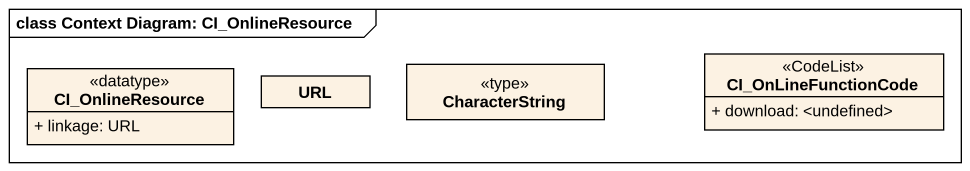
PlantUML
@startuml
mainframe class Context Diagram: CI_OnlineResource
hide circle
hide empty members
skinparam classAttributeIconSize 0
class CI_OnlineResource <<datatype>> {
  + linkage: URL
}
class URL
class CharacterString <<type>>
class CI_OnLineFunctionCode <<CodeList>> {
  + download: <undefined>
}
@enduml
